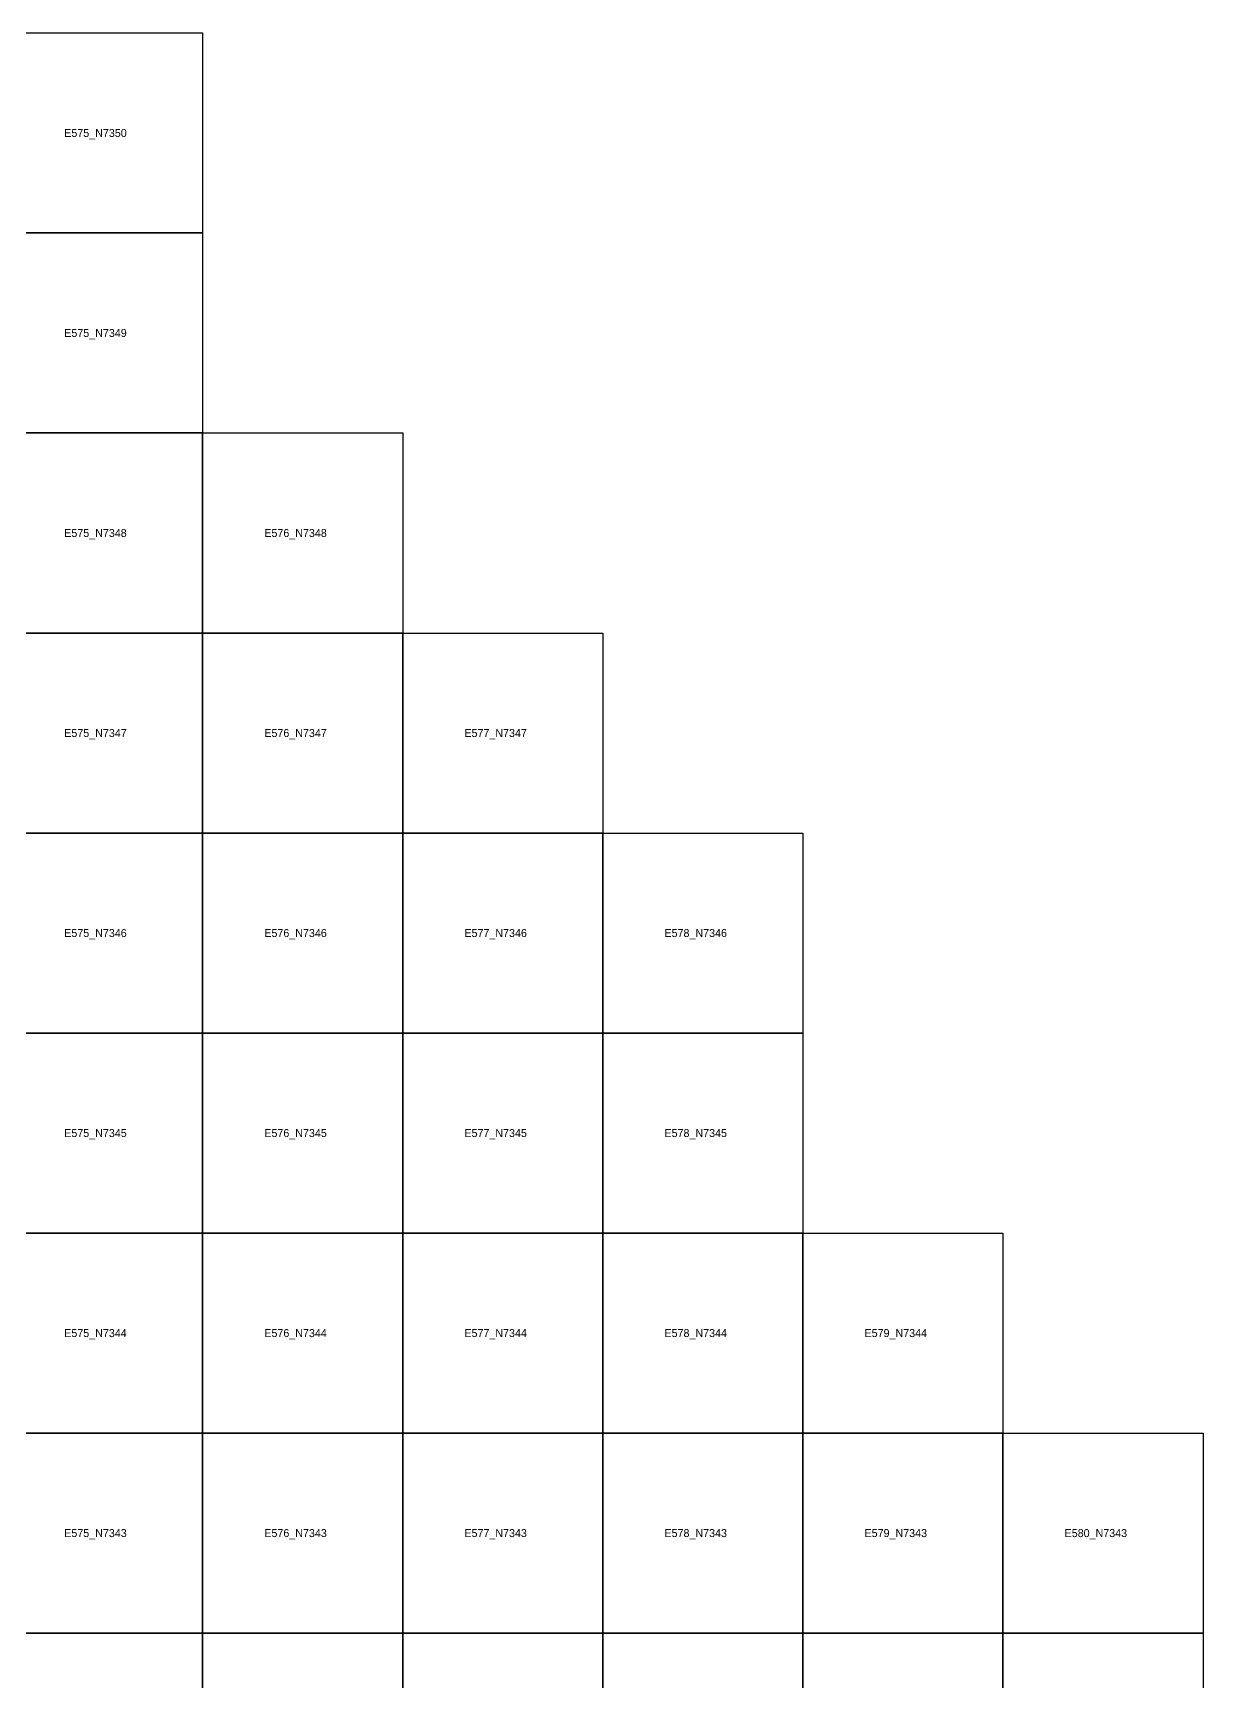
# Model space of a CAD drawing. Extents: x 546000 to 599000, y 7210000 to 7363000.
# Drawn here: x 575152 to 581000, y 7342760 to 7351000 of the extents above; entities that cross this region are included whole.
import ezdxf

# ---------------------------------------------------------------- set-up
doc = ezdxf.new("R2010")
doc.units = 0
doc.layers.add('FEATUREATTRIBS', color=7, linetype='Continuous')

msp = doc.modelspace()

# ---------------------------------------------------------------- linework, layer by layer
at = {"layer": 'FEATUREATTRIBS'}
for points in [[(575000, 7350000), (575000, 7351000), (576000, 7351000), (576000, 7350000)], [(575000, 7349000), (575000, 7350000), (576000, 7350000), (576000, 7349000)], [(575000, 7348000), (575000, 7349000), (576000, 7349000), (576000, 7348000)], [(576000, 7348000), (576000, 7349000), (577000, 7349000), (577000, 7348000)], [(575000, 7347000), (575000, 7348000), (576000, 7348000), (576000, 7347000)], [(576000, 7347000), (576000, 7348000), (577000, 7348000), (577000, 7347000)], [(577000, 7347000), (577000, 7348000), (578000, 7348000), (578000, 7347000)], [(575000, 7346000), (575000, 7347000), (576000, 7347000), (576000, 7346000)], [(576000, 7346000), (576000, 7347000), (577000, 7347000), (577000, 7346000)], [(577000, 7346000), (577000, 7347000), (578000, 7347000), (578000, 7346000)], [(578000, 7346000), (578000, 7347000), (579000, 7347000), (579000, 7346000)], [(575000, 7345000), (575000, 7346000), (576000, 7346000), (576000, 7345000)], [(576000, 7345000), (576000, 7346000), (577000, 7346000), (577000, 7345000)], [(577000, 7345000), (577000, 7346000), (578000, 7346000), (578000, 7345000)], [(578000, 7345000), (578000, 7346000), (579000, 7346000), (579000, 7345000)], [(575000, 7344000), (575000, 7345000), (576000, 7345000), (576000, 7344000)], [(576000, 7344000), (576000, 7345000), (577000, 7345000), (577000, 7344000)], [(577000, 7344000), (577000, 7345000), (578000, 7345000), (578000, 7344000)], [(578000, 7344000), (578000, 7345000), (579000, 7345000), (579000, 7344000)], [(579000, 7344000), (579000, 7345000), (580000, 7345000), (580000, 7344000)], [(575000, 7343000), (575000, 7344000), (576000, 7344000), (576000, 7343000)], [(576000, 7343000), (576000, 7344000), (577000, 7344000), (577000, 7343000)], [(577000, 7343000), (577000, 7344000), (578000, 7344000), (578000, 7343000)], [(578000, 7343000), (578000, 7344000), (579000, 7344000), (579000, 7343000)], [(579000, 7343000), (579000, 7344000), (580000, 7344000), (580000, 7343000)], [(580000, 7343000), (580000, 7344000), (581000, 7344000), (581000, 7343000)], [(575000, 7342000), (575000, 7343000), (576000, 7343000), (576000, 7342000)], [(576000, 7342000), (576000, 7343000), (577000, 7343000), (577000, 7342000)], [(577000, 7342000), (577000, 7343000), (578000, 7343000), (578000, 7342000)], [(578000, 7342000), (578000, 7343000), (579000, 7343000), (579000, 7342000)], [(579000, 7342000), (579000, 7343000), (580000, 7343000), (580000, 7342000)], [(580000, 7342000), (580000, 7343000), (581000, 7343000), (581000, 7342000)]]:
    msp.add_lwpolyline(points, close=True, dxfattribs=at)

# ---------------------------------------------------------------- texts
for s, p in [('E575_N7350', (575308.2, 7350480)), ('E575_N7349', (575308.2, 7349480)), ('E575_N7348', (575308.2, 7348480)), ('E576_N7348', (576308.2, 7348480)), ('E575_N7347', (575308.2, 7347480)), ('E576_N7347', (576308.2, 7347480)), ('E577_N7347', (577308.2, 7347480)), ('E575_N7346', (575308.2, 7346480)), ('E576_N7346', (576308.2, 7346480)), ('E577_N7346', (577308.2, 7346480)), ('E578_N7346', (578308.2, 7346480)), ('E575_N7345', (575308.2, 7345480)), ('E576_N7345', (576308.2, 7345480)), ('E577_N7345', (577308.2, 7345480)), ('E578_N7345', (578308.2, 7345480)), ('E575_N7344', (575308.2, 7344480)), ('E576_N7344', (576308.2, 7344480)), ('E577_N7344', (577308.2, 7344480)), ('E578_N7344', (578308.2, 7344480)), ('E579_N7344', (579308.2, 7344480)), ('E575_N7343', (575308.2, 7343480)), ('E576_N7343', (576308.2, 7343480)), ('E577_N7343', (577308.2, 7343480)), ('E578_N7343', (578308.2, 7343480)), ('E579_N7343', (579308.2, 7343480)), ('E580_N7343', (580308.2, 7343480))]:
    msp.add_text(s, height=40, dxfattribs=at).set_placement(p)

doc.saveas('drawing.dxf')
